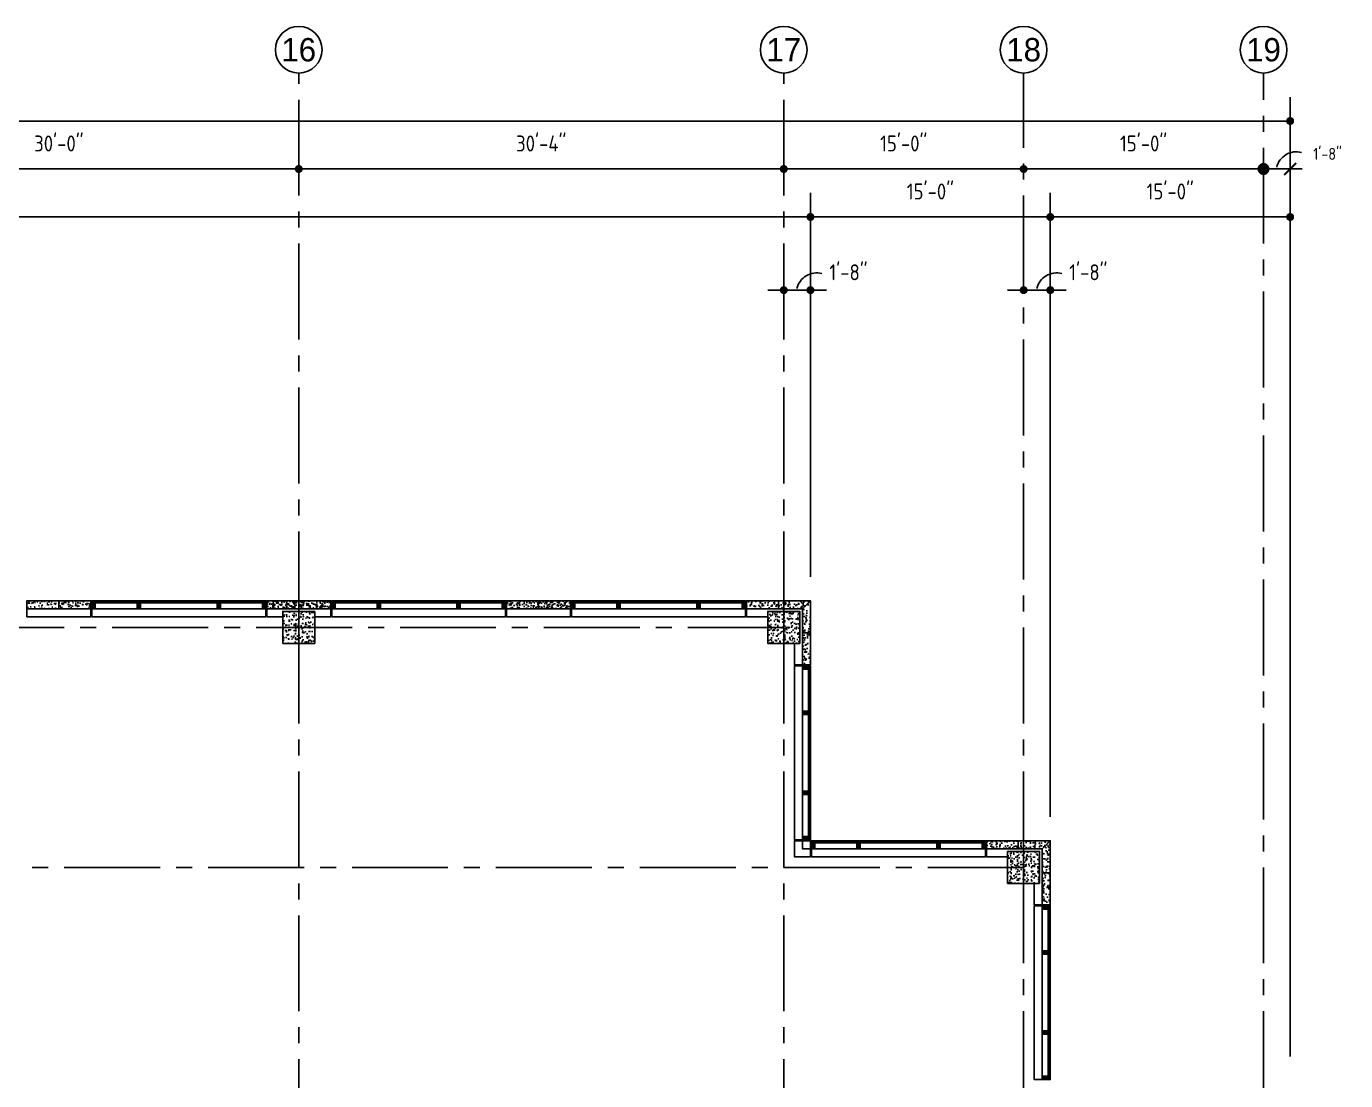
# Model space of a CAD drawing. Header units: inches. Extents: x 2920 to 9107, y 1541 to 7121.
# Drawn here: x 4755 to 5745, y 6330 to 7121 of the extents above; entities that cross this region are included whole.
import ezdxf
from ezdxf.enums import TextEntityAlignment as Align

# ---------------------------------------------------------------- set-up
doc = ezdxf.new("R2010")
doc.units = ezdxf.units.IN
doc.header["$LTSCALE"] = 96
doc.header["$MEASUREMENT"] = 0
doc.header["$PDSIZE"] = 1.5
doc.linetypes.add('CENTER2', pattern=[1.125, 0.75, -0.125, 0.125, -0.125])
doc.layers.get('0').update_dxf_attribs({"color": 60, "linetype": 'CONTINUOUS'})
doc.layers.get('DEFPOINTS').update_dxf_attribs({"linetype": 'CONTINUOUS'})
for name, color, linetype in [('A-SYMB', 4, 'CONTINUOUS'), ('A_0_BLDGRD', 35, 'CENTER2'), ('A_0_CONST', 11, 'CONTINUOUS'), ('A_0_DIMGRD', 9, 'CENTER2'), ('A_0_DIMTXT_MAIN', 4, 'CONTINUOUS'), ('A_1-7_CW_GYP', 2, 'CONTINUOUS'), ('A_1-7_CW_PC', 2, 'CONTINUOUS'), ('A_1-7_CW_PC_H', 6, 'CONTINUOUS'), ('A_1-8_COL', 7, 'CONTINUOUS'), ('A_1-8_COL_H', 6, 'CONTINUOUS'), ('A_1-8_CW_GLASS', 1, 'CONTINUOUS'), ('A_1-8_CW_GYP', 2, 'CONTINUOUS'), ('A_1-8_CW_MULL', 2, 'CONTINUOUS'), ('A_1-8_CW_PC', 2, 'CONTINUOUS'), ('A_1-8_CW_PC_H', 6, 'CONTINUOUS'), ('A_1-8_CW_SILL', 9, 'CONTINUOUS'), ('A_2-8_COL', 7, 'CONTINUOUS'), ('A_2-8_CW_GLASS', 1, 'CONTINUOUS'), ('A_2-8_CW_GYP', 2, 'CONTINUOUS'), ('A_2-8_CW_MULL', 2, 'CONTINUOUS'), ('A_2-8_CW_PC', 2, 'CONTINUOUS'), ('A_2-8_CW_PC_H', 6, 'CONTINUOUS'), ('A_2-8_CW_SILL', 9, 'CONTINUOUS')]:
    doc.layers.add(name, color=color, linetype=linetype)
doc.styles.add('ARCHITXT', font='architxt.shx')
doc.styles.add('C-GOTHIC', font='GOTHIC.TTF', dxfattribs={"width": 0.9})
doc.dimstyles.new('DOT', dxfattribs={"dimscale": 192, "dimtxt": 0.0625, "dimasz": 0.03125, "dimexe": 0.09375, "dimexo": 0.09375, "dimgap": 0.0625, "dimtad": 1, "dimdec": 4, "dimzin": 3, "dimdsep": 46, "dimlunit": 4, "dimtxsty": 'ARCHITXT', "dimblk1": 'DOT', "dimblk2": 'DOT', "dimsah": 1, "dimcen": 0, "dimdle": 0.125, "dimclrd": 256, "dimclre": 256, "dimclrt": 256, "dimadec": 0, "dimazin": 0, "dimtfac": 1, "dimtdec": 4, "dimtmove": 2, "dimatfit": 3, "dimfxl": 1, "dimtolj": 1, "dimtzin": 3, "dimarcsym": 0})
doc.dimstyles.new('TICKDOT', dxfattribs={"dimscale": 96, "dimtxt": 0.09375, "dimasz": 0.09375, "dimexe": 0.125, "dimexo": 0.0625, "dimgap": 0.0625, "dimtad": 1, "dimdec": 6, "dimzin": 3, "dimdsep": 46, "dimlunit": 4, "dimtxsty": 'ARCHITXT', "dimblk1": 'ARCHTICK', "dimblk2": 'DOT', "dimsah": 1, "dimcen": 0.0625, "dimdle": 0.0625, "dimclrd": 256, "dimclre": 256, "dimclrt": 256, "dimadec": 0, "dimazin": 0, "dimtfac": 1, "dimtdec": 5, "dimtmove": 2, "dimatfit": 3, "dimldrblk": 'ARCHTICK', "dimfxl": 1, "dimfrac": 2, "dimtolj": 1, "dimtzin": 3, "dimarcsym": 0})
pattern_1 = [(140, (-4476, -6744), (0.6275213, 7.172602), [0.75, -8.25]), (85, (-4476, -6744), (-7.5219213, -1.3875133), [0.6, -6.6]), (190.4514, (-4475.948, -6743.402), (-6.8943954, 5.785094), [0.637402, -7.011421]), (136.1842, (-4478, -6744), (1.65519, 10.6724105), [1.125, -12.375]), (186.6356, (-4477.862, -6743.111), (-9.741179, 9.346627), [0.956103, -10.51713]), (81.1842, (-4478, -6744), (-9.741186, 9.34662), [0.9, -9.9]), (111, (-4477.5, -6743), (4.026189, 5.9690705), [0.75, -8.25]), (56, (-4477.5, -6743), (-7.2515005, 2.433153), [0.6, -6.6]), (161.4514, (-4477.1645, -6742.5026), (-3.225305, 8.402226), [0.637402, -7.011421]), (127.5, (-4476, -6744), (-3.3289385, 0.12159855), [0, -6.52, 0, -6.7, 0, -6.625]), (97.5, (-4476, -6744), (-3.9441171, 2.6306954), [0, -3.82, 0, -6.37, 0, -2.525]), (57.5, (-4476, -6746.23), (0.2255487, 5.3382244), [0, -2.5, 0, -7.8, 0, -10.35]), (47.5, (-4476, -6747.23), (-1.0010498, 5.8318617), [0, -3.25, 0, -5.18, 0, -7.35])]

# ---------------------------------------------------------------- blocks, each defined once
blk = doc.blocks.new('PRE_1-8_COL1')
at = {"layer": 'A_1-8_CW_PC_H'}
h = blk.add_hatch(dxfattribs=at)
h.set_pattern_fill('AR-CONC', color=256, style=0)
h.set_pattern_definition([(50, (-5100, -6744), (7.172602, -0.6275213), [0.75, -8.25]), (355, (-5100, -6744), (-1.3875133, 7.5219213), [0.6, -6.6]), (100.4514, (-5099.402, -6744.052), (5.785094, 6.8943954), [0.637402, -7.011421]), (46.1842, (-5100, -6742), (10.6724105, -1.65519), [1.125, -12.375]), (96.6356, (-5099.111, -6742.138), (9.346627, 9.741179), [0.956103, -10.51713]), (351.1842, (-5100, -6742), (9.34662, 9.741186), [0.9, -9.9]), (21, (-5099, -6742.5), (5.9690705, -4.026189), [0.75, -8.25]), (326, (-5099, -6742.5), (2.433153, 7.2515005), [0.6, -6.6]), (71.4514, (-5098.5026, -6742.8355), (8.4022263, 3.225305), [0.637402, -7.011421]), (37.5, (-5100, -6744), (0.12159855, 3.3289385), [0, -6.52, 0, -6.7, 0, -6.625]), (7.5, (-5100, -6744), (2.6306954, 3.9441171), [0, -3.82, 0, -6.37, 0, -2.525]), (327.5, (-5102.23, -6744), (5.3382244, -0.2255487), [0, -2.5, 0, -7.8, 0, -10.35]), (317.5, (-5103.23, -6744), (5.8318617, 1.0010498), [0, -3.25, 0, -5.18, 0, -7.35])])
h.paths.add_polyline_path([(-24, -6), (24, -6), (24, 0), (-24, 0)])
at = {"layer": 'A_0_CONST'}
blk.add_line((0, 0), (0, -6), dxfattribs=at)
at = {"layer": 'A_1-8_CW_PC'}
blk.add_lwpolyline([(-24, -6), (24, -6), (24, 0), (-24, 0)], close=True, dxfattribs=at)
blk = doc.blocks.new('MUL_1-8_EX2')
at = {"layer": 'A_0_CONST'}
blk.add_line((0, 0), (0, -6), dxfattribs=at)
at = {"layer": 'A_1-8_CW_MULL'}
blk.add_lwpolyline([(-1.25, -6), (-1.25, 0), (1.25, 0), (1.25, -0.5), (0.5, -0.5), (0.5, -1.5), (1.25, -1.5), (1.25, -6)], close=True, dxfattribs=at)
blk = doc.blocks.new('MUL_1-8_EX1')
at = {"layer": 'A_0_CONST'}
blk.add_line((0, 0), (0, -6), dxfattribs=at)
at = {"layer": 'A_1-8_CW_MULL'}
blk.add_lwpolyline([(0.5, -1.5), (1.25, -1.5), (1.25, -6), (-1.25, -6), (-1.25, -1.5), (-0.5, -1.5), (-0.5, -0.5), (-1.25, -0.5), (-1.25, 0), (1.25, 0), (1.25, -0.5), (0.5, -0.5)], close=True, dxfattribs=at)
blk = doc.blocks.new('COL_1-8_24X24')
at = {"layer": 'A_1-8_COL_H'}
h = blk.add_hatch(dxfattribs=at)
h.set_pattern_fill('AR-CONC,_I', color=256, style=2)
h.set_pattern_definition([(50, (-6180, -6718.462), (7.172602, -0.6275213), [0.75, -8.25]), (355, (-6180, -6718.462), (-1.3875133, 7.5219213), [0.6, -6.6]), (100.4514, (-6179.402, -6718.5144), (5.785094, 6.8943954), [0.637402, -7.011421]), (46.1842, (-6180, -6716.462), (10.6724105, -1.65519), [1.125, -12.375]), (96.6356, (-6179.111, -6716.6), (9.346627, 9.741179), [0.956103, -10.51713]), (351.1842, (-6180, -6716.462), (9.34662, 9.741186), [0.9, -9.9]), (21, (-6179, -6716.962), (5.9690705, -4.026189), [0.75, -8.25]), (326, (-6179, -6716.962), (2.4331533, 7.2515005), [0.6, -6.6]), (71.4514, (-6178.5026, -6717.2976), (8.4022263, 3.225305), [0.637402, -7.011421]), (37.5, (-6180, -6718.462), (0.12159855, 3.32893854), [0, -6.52, 0, -6.7, 0, -6.625]), (7.5, (-6180, -6718.462), (2.6306954, 3.9441171), [0, -3.82, 0, -6.37, 0, -2.525]), (327.5, (-6182.23, -6718.462), (5.3382244, -0.2255487), [0, -2.5, 0, -7.8, 0, -10.35]), (317.5, (-6183.23, -6718.462), (5.8318617, 1.0010498), [0, -3.25, 0, -5.18, 0, -7.35])])
h.paths.add_polyline_path([(-12, -12), (12, -12), (12, 12), (-12, 12)])
at = {"layer": 'A_0_CONST'}
blk.add_point((0, 0), dxfattribs=at)
at = {"layer": 'A_1-8_COL'}
blk.add_lwpolyline([(-12, -12), (12, -12), (12, 12), (-12, 12)], close=True, dxfattribs=at)
blk = doc.blocks.new('MUL_2-8_EX2')
at = {"layer": 'A_0_CONST'}
blk.add_line((0, 0), (0, -6), dxfattribs=at)
at = {"layer": 'A_2-8_CW_MULL'}
blk.add_lwpolyline([(-1.25, -6), (-1.25, 0), (1.25, 0), (1.25, -0.5), (0.5, -0.5), (0.5, -1.5), (1.25, -1.5), (1.25, -6)], close=True, dxfattribs=at)
blk = doc.blocks.new('MUL_2-8_EX1')
at = {"layer": 'A_0_CONST'}
blk.add_line((0, 0), (0, -6), dxfattribs=at)
at = {"layer": 'A_2-8_CW_MULL'}
blk.add_lwpolyline([(-0.5, -1.5), (-1.25, -1.5), (-1.25, -6), (1.25, -6), (1.25, -1.5), (0.5, -1.5), (0.5, -0.5), (1.25, -0.5), (1.25, 0), (-1.25, 0), (-1.25, -0.5), (-0.5, -0.5)], close=True, dxfattribs=at)
blk = doc.blocks.new('PRE_2-8_COL2')
at = {"layer": 'A_2-8_CW_PC_H'}
h = blk.add_hatch(dxfattribs=at)
h.set_pattern_fill('AR-CONC', color=256, angle=90, style=0)
h.set_pattern_definition(pattern_1)
h.paths.add_polyline_path([(6, -48), (6, -6), (48, -6), (48, 0), (0, 0), (0, -48)])
at = {"layer": 'A_2-8_CW_PC'}
blk.add_lwpolyline([(6, -48), (6, -6), (48, -6), (48, 0), (0, 0), (0, -48)], close=True, dxfattribs=at)
blk = doc.blocks.new('PRE_2-8_COL1')
at = {"layer": 'A_2-8_CW_PC_H'}
h = blk.add_hatch(dxfattribs=at)
h.set_pattern_fill('AR-CONC', color=256, style=0)
h.set_pattern_definition([(50, (-5100, -6744), (7.172602, -0.6275213), [0.75, -8.25]), (355, (-5100, -6744), (-1.3875133, 7.5219213), [0.6, -6.6]), (100.4514, (-5099.402, -6744.052), (5.785094, 6.8943954), [0.637402, -7.011421]), (46.1842, (-5100, -6742), (10.6724105, -1.65519), [1.125, -12.375]), (96.6356, (-5099.111, -6742.138), (9.346627, 9.741179), [0.956103, -10.51713]), (351.1842, (-5100, -6742), (9.34662, 9.741186), [0.9, -9.9]), (21, (-5099, -6742.5), (5.9690705, -4.026189), [0.75, -8.25]), (326, (-5099, -6742.5), (2.433153, 7.2515005), [0.6, -6.6]), (71.4514, (-5098.5026, -6742.8355), (8.4022263, 3.225305), [0.637402, -7.011421]), (37.5, (-5100, -6744), (0.12159855, 3.3289385), [0, -6.52, 0, -6.7, 0, -6.625]), (7.5, (-5100, -6744), (2.6306954, 3.9441171), [0, -3.82, 0, -6.37, 0, -2.525]), (327.5, (-5102.23, -6744), (5.3382244, -0.2255487), [0, -2.5, 0, -7.8, 0, -10.35]), (317.5, (-5103.23, -6744), (5.8318617, 1.0010498), [0, -3.25, 0, -5.18, 0, -7.35])])
h.paths.add_polyline_path([(-24, -6), (24, -6), (24, 0), (-24, 0)])
at = {"layer": 'A_2-8_CW_PC'}
blk.add_lwpolyline([(-24, -6), (24, -6), (24, 0), (-24, 0)], close=True, dxfattribs=at)
blk = doc.blocks.new('PRE_1-7_COL2')
at = {"layer": 'A_1-7_CW_PC_H'}
h = blk.add_hatch(dxfattribs=at)
h.set_pattern_fill('AR-CONC', color=256, angle=90, style=0)
h.set_pattern_definition(pattern_1)
h.paths.add_polyline_path([(6, -48), (6, -6), (48, -6), (48, 0), (0, 0), (0, -48)])
at = {"layer": 'A_0_CONST'}
for p, q in [((6, -6), (0, 0)), ((24, 0), (24, -6)), ((0, -24), (6, -24))]:
    blk.add_line(p, q, dxfattribs=at)
at = {"layer": 'A_1-7_CW_PC'}
blk.add_lwpolyline([(6, -48), (6, -6), (48, -6), (48, 0), (0, 0), (0, -48)], close=True, dxfattribs=at)
blk = doc.blocks.new('_DOT')
at = {"color": 0, "linetype": 'ByBlock'}
blk.add_line((-0.5, 0), (-1, 0), dxfattribs=at)
at = {"color": 0, "linetype": 'ByBlock', "const_width": 0.5}
blk.add_lwpolyline([(-0.25, 0, 1), (0.25, 0, 1)], format="xyb", close=True, dxfattribs=at)
blk = doc.blocks.new('*D46')
at = {"layer": 'A_0_DIMTXT_MAIN', "lineweight": -2, "transparency": 16777216}
blk.add_line((4605, 7014), (4953, 7014), dxfattribs=at)
at = {"layer": 'DEFPOINTS', "color": 0, "transparency": 16777216}
for p in [(4599, 7014), (4959, 7014), (4959, 7014)]:
    blk.add_point(p, dxfattribs=at)
at = {"layer": 'A_0_DIMTXT_MAIN', "lineweight": -2, "transparency": 16777216, "xscale": 6, "yscale": 6, "zscale": 6, "rotation": 180}
blk.add_blockref('_DOT', (4599, 7014), dxfattribs=at)
at = {"layer": 'A_0_DIMTXT_MAIN', "lineweight": -2, "transparency": 16777216, "xscale": 6, "yscale": 6, "zscale": 6}
blk.add_blockref('_DOT', (4959, 7014), dxfattribs=at)
at = {"layer": 'A_0_DIMTXT_MAIN', "transparency": 16777216, "insert": (4779, 7033.14), "char_height": 12, "attachment_point": 5, "style": 'ARCHITXT'}
blk.add_mtext('\\A1;30\'-0"', dxfattribs=at)
blk = doc.blocks.new('Col_No')
at = {"linetype": 'Continuous'}
blk.add_circle((0, 0.125), 0.125, dxfattribs=at)
at = {"color": 4, "style": 'C-GOTHIC'}
blk.add_attdef('GRIDNO', text='', height=0.125, dxfattribs=at).set_placement((0, 0.125), align=Align.MIDDLE_CENTER)
blk = doc.blocks.new('*D47')
at = {"layer": 'A_0_DIMTXT_MAIN', "lineweight": -2, "transparency": 16777216}
blk.add_line((5329, 7014), (5497, 7014), dxfattribs=at)
at = {"layer": 'DEFPOINTS', "color": 0, "transparency": 16777216}
for p in [(5323, 7014), (5503, 7014), (5503, 7014)]:
    blk.add_point(p, dxfattribs=at)
at = {"layer": 'A_0_DIMTXT_MAIN', "lineweight": -2, "transparency": 16777216, "xscale": 6, "yscale": 6, "zscale": 6, "rotation": 180}
blk.add_blockref('_DOT', (5323, 7014), dxfattribs=at)
at = {"layer": 'A_0_DIMTXT_MAIN', "lineweight": -2, "transparency": 16777216, "xscale": 6, "yscale": 6, "zscale": 6}
blk.add_blockref('_DOT', (5503, 7014), dxfattribs=at)
at = {"layer": 'A_0_DIMTXT_MAIN', "transparency": 16777216, "insert": (5413, 7033.14), "char_height": 12, "attachment_point": 5, "style": 'ARCHITXT'}
blk.add_mtext('\\A1;15\'-0"', dxfattribs=at)
blk = doc.blocks.new('*D48')
at = {"layer": 'A_0_DIMTXT_MAIN', "lineweight": -2, "transparency": 16777216}
for p, q in [((5523, 6528), (5523, 6996)), ((5349, 6978), (5517, 6978))]:
    blk.add_line(p, q, dxfattribs=at)
at = {"layer": 'DEFPOINTS', "color": 0, "transparency": 16777216}
for p in [(5523, 6978), (5343, 6726), (5523, 6510)]:
    blk.add_point(p, dxfattribs=at)
at = {"layer": 'A_0_DIMTXT_MAIN', "lineweight": -2, "transparency": 16777216, "xscale": 6, "yscale": 6, "zscale": 6, "rotation": 180}
blk.add_blockref('_DOT', (5343, 6978), dxfattribs=at)
at = {"layer": 'A_0_DIMTXT_MAIN', "lineweight": -2, "transparency": 16777216, "xscale": 6, "yscale": 6, "zscale": 6}
blk.add_blockref('_DOT', (5523, 6978), dxfattribs=at)
at = {"layer": 'A_0_DIMTXT_MAIN', "transparency": 16777216, "insert": (5433, 6997.14), "char_height": 12, "attachment_point": 5, "style": 'ARCHITXT'}
blk.add_mtext('\\A1;15\'-0"', dxfattribs=at)
blk = doc.blocks.new('*D49')
at = {"layer": 'A_0_DIMTXT_MAIN', "lineweight": -2, "transparency": 16777216}
for p, q in [((5497, 6923.11), (5491, 6923.11)), ((5503, 6923.11), (5523, 6923.11)), ((5529, 6923.11), (5535, 6923.11))]:
    blk.add_line(p, q, dxfattribs=at)
at = {"layer": 'DEFPOINTS', "color": 0, "transparency": 16777216}
for p in [(5503, 6923.11), (5523, 6923.11), (5523, 6923.11)]:
    blk.add_point(p, dxfattribs=at)
at = {"layer": 'A_0_DIMTXT_MAIN', "lineweight": -2, "transparency": 16777216, "xscale": 6, "yscale": 6, "zscale": 6}
blk.add_blockref('_DOT', (5503, 6923.11), dxfattribs=at)
at = {"layer": 'A_0_DIMTXT_MAIN', "lineweight": -2, "transparency": 16777216, "xscale": 6, "yscale": 6, "zscale": 6, "rotation": 180}
blk.add_blockref('_DOT', (5523, 6923.11), dxfattribs=at)
at = {"layer": 'A_0_DIMTXT_MAIN', "transparency": 16777216, "insert": (5551.55, 6936.49), "char_height": 12, "attachment_point": 5, "style": 'ARCHITXT'}
blk.add_mtext('\\A1;1\'-8"', dxfattribs=at)
blk = doc.blocks.new('*D50')
at = {"layer": 'A_0_DIMTXT_MAIN', "lineweight": -2, "transparency": 16777216}
blk.add_line((4965, 7014), (5317, 7014), dxfattribs=at)
at = {"layer": 'DEFPOINTS', "color": 0, "transparency": 16777216}
for p in [(4959, 7014), (5323, 7014), (5323, 7014)]:
    blk.add_point(p, dxfattribs=at)
at = {"layer": 'A_0_DIMTXT_MAIN', "lineweight": -2, "transparency": 16777216, "xscale": 6, "yscale": 6, "zscale": 6, "rotation": 180}
blk.add_blockref('_DOT', (4959, 7014), dxfattribs=at)
at = {"layer": 'A_0_DIMTXT_MAIN', "lineweight": -2, "transparency": 16777216, "xscale": 6, "yscale": 6, "zscale": 6}
blk.add_blockref('_DOT', (5323, 7014), dxfattribs=at)
at = {"layer": 'A_0_DIMTXT_MAIN', "transparency": 16777216, "insert": (5141, 7033.14), "char_height": 12, "attachment_point": 5, "style": 'ARCHITXT'}
blk.add_mtext('\\A1;30\'-4"', dxfattribs=at)
blk = doc.blocks.new('*D53')
at = {"layer": 'A_0_DIMTXT_MAIN', "lineweight": -2, "transparency": 16777216}
for p, q in [((5343, 6708), (5343, 6996)), ((3141, 6978), (4371.25, 6978)), ((5337, 6978), (4463.25, 6978))]:
    blk.add_line(p, q, dxfattribs=at)
at = {"layer": 'DEFPOINTS', "color": 0, "transparency": 16777216}
for p in [(3135, 6978), (5343, 6978), (5343, 6690)]:
    blk.add_point(p, dxfattribs=at)
at = {"layer": 'A_0_DIMTXT_MAIN', "lineweight": -2, "transparency": 16777216, "xscale": 6, "yscale": 6, "zscale": 6, "rotation": 180}
blk.add_blockref('_DOT', (3135, 6978), dxfattribs=at)
at = {"layer": 'A_0_DIMTXT_MAIN', "lineweight": -2, "transparency": 16777216, "xscale": 6, "yscale": 6, "zscale": 6}
blk.add_blockref('_DOT', (5343, 6978), dxfattribs=at)
at = {"layer": 'A_0_DIMTXT_MAIN', "transparency": 16777216, "insert": (4417.25, 6996.64), "char_height": 12, "attachment_point": 5, "style": 'ARCHITXT'}
blk.add_mtext('\\A1;184\'-0"', dxfattribs=at)
blk = doc.blocks.new('_ARCHTICK')
at = {"color": 0, "linetype": 'ByBlock', "const_width": 0.15}
blk.add_lwpolyline([(-0.5, -0.5), (0.5, 0.5)], dxfattribs=at)
blk = doc.blocks.new('*D54')
at = {"layer": 'A_0_DIMTXT_MAIN', "lineweight": -2, "transparency": 16777216}
for p, q in [((5683, 7020), (5683, 7026)), ((5703, 7020), (5703, 7026)), ((5674, 7014), (5665, 7014)), ((5703, 7014), (5683, 7014)), ((5703, 7014), (5712, 7014))]:
    blk.add_line(p, q, dxfattribs=at)
at = {"layer": 'DEFPOINTS', "color": 0, "transparency": 16777216}
for p in [(5683, 7014), (5683, 7014), (5703, 7014)]:
    blk.add_point(p, dxfattribs=at)
at = {"layer": 'A_0_DIMTXT_MAIN', "lineweight": -2, "transparency": 16777216, "xscale": 9, "yscale": 9, "zscale": 9, "rotation": 180}
blk.add_blockref('_ARCHTICK', (5703, 7014), dxfattribs=at)
at = {"layer": 'A_0_DIMTXT_MAIN', "lineweight": -2, "transparency": 16777216, "xscale": 9, "yscale": 9, "zscale": 9}
blk.add_blockref('_DOT', (5683, 7014), dxfattribs=at)
at = {"layer": 'A_0_DIMTXT_MAIN', "transparency": 16777216, "insert": (5731.05, 7025.33), "char_height": 9, "attachment_point": 5, "style": 'ARCHITXT'}
blk.add_mtext('\\A1;1\'-8"', dxfattribs=at)
blk = doc.blocks.new('*D55')
at = {"layer": 'A_0_DIMTXT_MAIN', "lineweight": -2, "transparency": 16777216}
blk.add_line((5529, 6978), (5697, 6978), dxfattribs=at)
at = {"layer": 'DEFPOINTS', "color": 0, "transparency": 16777216}
for p in [(5523, 6978), (5703, 6978), (5703, 6978)]:
    blk.add_point(p, dxfattribs=at)
at = {"layer": 'A_0_DIMTXT_MAIN', "lineweight": -2, "transparency": 16777216, "xscale": 6, "yscale": 6, "zscale": 6, "rotation": 180}
blk.add_blockref('_DOT', (5523, 6978), dxfattribs=at)
at = {"layer": 'A_0_DIMTXT_MAIN', "lineweight": -2, "transparency": 16777216, "xscale": 6, "yscale": 6, "zscale": 6}
blk.add_blockref('_DOT', (5703, 6978), dxfattribs=at)
at = {"layer": 'A_0_DIMTXT_MAIN', "transparency": 16777216, "insert": (5613, 6997.14), "char_height": 12, "attachment_point": 5, "style": 'ARCHITXT'}
blk.add_mtext('\\A1;15\'-0"', dxfattribs=at)
blk = doc.blocks.new('*D56')
at = {"layer": 'A_0_DIMTXT_MAIN', "lineweight": -2, "transparency": 16777216}
blk.add_line((5509, 7014), (5677, 7014), dxfattribs=at)
at = {"layer": 'DEFPOINTS', "color": 0, "transparency": 16777216}
for p in [(5503, 7014), (5683, 7014), (5683, 7014)]:
    blk.add_point(p, dxfattribs=at)
at = {"layer": 'A_0_DIMTXT_MAIN', "lineweight": -2, "transparency": 16777216, "xscale": 6, "yscale": 6, "zscale": 6, "rotation": 180}
blk.add_blockref('_DOT', (5503, 7014), dxfattribs=at)
at = {"layer": 'A_0_DIMTXT_MAIN', "lineweight": -2, "transparency": 16777216, "xscale": 6, "yscale": 6, "zscale": 6}
blk.add_blockref('_DOT', (5683, 7014), dxfattribs=at)
at = {"layer": 'A_0_DIMTXT_MAIN', "transparency": 16777216, "insert": (5593, 7033.14), "char_height": 12, "attachment_point": 5, "style": 'ARCHITXT'}
blk.add_mtext('\\A1;15\'-0"', dxfattribs=at)
blk = doc.blocks.new('*D57')
at = {"layer": 'A_0_DIMTXT_MAIN', "lineweight": -2, "transparency": 16777216}
for p, q in [((3135, 6708), (3135, 7068)), ((5703, 6348), (5703, 7068)), ((3141, 7050), (5697, 7050))]:
    blk.add_line(p, q, dxfattribs=at)
at = {"layer": 'DEFPOINTS', "color": 0, "transparency": 16777216}
for p in [(5703, 7050), (3135, 6690), (5703, 6330)]:
    blk.add_point(p, dxfattribs=at)
at = {"layer": 'A_0_DIMTXT_MAIN', "lineweight": -2, "transparency": 16777216, "xscale": 6, "yscale": 6, "zscale": 6, "rotation": 180}
blk.add_blockref('_DOT', (3135, 7050), dxfattribs=at)
at = {"layer": 'A_0_DIMTXT_MAIN', "lineweight": -2, "transparency": 16777216, "xscale": 6, "yscale": 6, "zscale": 6}
blk.add_blockref('_DOT', (5703, 7050), dxfattribs=at)
at = {"layer": 'A_0_DIMTXT_MAIN', "transparency": 16777216, "insert": (4419, 7069.14), "char_height": 12, "attachment_point": 5, "style": 'ARCHITXT'}
blk.add_mtext('\\A1;214\'-0"', dxfattribs=at)
blk = doc.blocks.new('*D59')
at = {"layer": 'A_0_DIMTXT_MAIN', "lineweight": -2, "transparency": 16777216}
for p, q in [((5317, 6923.11), (5311, 6923.11)), ((5323, 6923.11), (5343, 6923.11)), ((5349, 6923.11), (5355, 6923.11))]:
    blk.add_line(p, q, dxfattribs=at)
at = {"layer": 'DEFPOINTS', "color": 0, "transparency": 16777216}
for p in [(5323, 6923.11), (5343, 6923.11), (5343, 6923.11)]:
    blk.add_point(p, dxfattribs=at)
at = {"layer": 'A_0_DIMTXT_MAIN', "lineweight": -2, "transparency": 16777216, "xscale": 6, "yscale": 6, "zscale": 6}
blk.add_blockref('_DOT', (5323, 6923.11), dxfattribs=at)
at = {"layer": 'A_0_DIMTXT_MAIN', "lineweight": -2, "transparency": 16777216, "xscale": 6, "yscale": 6, "zscale": 6, "rotation": 180}
blk.add_blockref('_DOT', (5343, 6923.11), dxfattribs=at)
at = {"layer": 'A_0_DIMTXT_MAIN', "transparency": 16777216, "insert": (5371.55, 6936.49), "char_height": 12, "attachment_point": 5, "style": 'ARCHITXT'}
blk.add_mtext('\\A1;1\'-8"', dxfattribs=at)

msp = doc.modelspace()

# ---------------------------------------------------------------- hatches: boundary and pattern name
at = {"layer": 'A_1-8_COL_H'}
h = msp.add_hatch(dxfattribs=at)
h.set_pattern_fill('AR-CONC,_I', color=256, angle=720, style=2)
h.set_pattern_definition([(50, (-1221, -48.462), (7.172602, -0.6275213), [0.75, -8.25]), (355, (-1221, -48.462), (-1.3875133, 7.5219213), [0.6, -6.6]), (100.4514, (-1220.402, -48.5144), (5.785094, 6.8943954), [0.637402, -7.011421]), (46.1842, (-1221, -46.462), (10.6724105, -1.65519), [1.125, -12.375]), (96.6356, (-1220.111, -46.6), (9.346627, 9.741179), [0.956103, -10.51713]), (351.1842, (-1221, -46.462), (9.34662, 9.741186), [0.9, -9.9]), (21, (-1220, -46.962), (5.9690705, -4.026189), [0.75, -8.25]), (326, (-1220, -46.962), (2.4331533, 7.2515005), [0.6, -6.6]), (71.4514, (-1219.5026, -47.2976), (8.4022263, 3.225305), [0.637402, -7.011421]), (37.5, (-1221, -48.462), (0.12159855, 3.32893854), [0, -6.52, 0, -6.7, 0, -6.625]), (7.5, (-1221, -48.462), (2.6306954, 3.9441171), [0, -3.82, 0, -6.37, 0, -2.525]), (327.5, (-1223.23, -48.462), (5.3382244, -0.2255487), [0, -2.5, 0, -7.8, 0, -10.35]), (317.5, (-1224.23, -48.462), (5.8318617, 1.0010498), [0, -3.25, 0, -5.18, 0, -7.35])])
h.paths.add_polyline_path([(4947, 6658), (4971, 6658), (4971, 6682), (4947, 6682)])
at = {"layer": 'A_2-8_CW_PC_H'}
h = msp.add_hatch(dxfattribs=at)
h.set_pattern_fill('AR-CONC', color=256, angle=720, style=0)
h.set_pattern_definition([(50, (-141, -54), (7.172602, -0.6275213), [0.75, -8.25]), (355, (-141, -54), (-1.3875133, 7.5219213), [0.6, -6.6]), (100.4514, (-140.402, -54.052), (5.785094, 6.8943954), [0.637402, -7.011421]), (46.1842, (-141, -52), (10.6724105, -1.65519), [1.125, -12.375]), (96.6356, (-140.111, -52.138), (9.346627, 9.741179), [0.956103, -10.51713]), (351.1842, (-141, -52), (9.34662, 9.741186), [0.9, -9.9]), (21, (-140, -52.5), (5.9690705, -4.026189), [0.75, -8.25]), (326, (-140, -52.5), (2.433153, 7.2515005), [0.6, -6.6]), (71.4514, (-139.5026, -52.8355), (8.4022263, 3.225305), [0.637402, -7.011421]), (37.5, (-141, -54), (0.12159855, 3.3289385), [0, -6.52, 0, -6.7, 0, -6.625]), (7.5, (-141, -54), (2.6306954, 3.9441171), [0, -3.82, 0, -6.37, 0, -2.525]), (327.5, (-143.23, -54), (5.3382244, -0.2255487), [0, -2.5, 0, -7.8, 0, -10.35]), (317.5, (-144.23, -54), (5.8318617, 1.0010498), [0, -3.25, 0, -5.18, 0, -7.35])])
h.paths.add_polyline_path([(4935, 6684), (4983, 6684), (4983, 6690), (4935, 6690)])

# ---------------------------------------------------------------- linework, layer by layer
at = {"layer": 'A_0_BLDGRD'}
for p, q in [((5323, 6670), (3155, 6670)), ((4959, 6670), (4959, 5318)), ((5323, 6670), (5323, 5330)), ((5503, 6490), (3155, 6490)), ((5503, 6490), (5503, 5510))]:
    msp.add_line(p, q, dxfattribs=at)
at = {"layer": 'A_0_DIMGRD'}
for p, q in [((4959, 6670), (4959, 7086)), ((5323, 6670), (5323, 7086)), ((5503, 6490), (5503, 7086)), ((5683, 6310), (5683, 7086))]:
    msp.add_line(p, q, dxfattribs=at)
at = {"layer": 'A_0_DIMTXT_MAIN'}
for centre in [(5707.6527338, 7011.7260032), (5347.6527338, 6920.8399815), (5527.6527338, 6920.8399815)]:
    msp.add_arc(centre, 15.1882271, 74.9525136971, 166.3412077182, dxfattribs=at)
at = {"layer": 'A_1-7_CW_GYP'}
for points in [[(5311, 6678), (5295, 6678), (5295, 6684)], [(5337, 6642), (5331, 6642), (5331, 6658)]]:
    msp.add_lwpolyline(points, dxfattribs=at)
at = {"layer": 'A_1-8_COL'}
for p, q in [((4971, 6682), (4947, 6682)), ((4947, 6682), (4947, 6658)), ((4971, 6658), (4971, 6682)), ((4971, 6658), (4947, 6658))]:
    msp.add_line(p, q, dxfattribs=at)
at = {"layer": 'A_1-8_CW_GLASS'}
for p, q in [((4806.25, 6689.5), (4837.75, 6689.5)), ((4837.75, 6688.5), (4806.25, 6688.5)), ((4897.75, 6689.5), (4840.25, 6689.5)), ((4897.75, 6688.5), (4840.25, 6688.5)), ((4931.75, 6689.5), (4900.25, 6689.5)), ((4900.25, 6688.5), (4931.75, 6688.5)), ((5341.5, 6604.75), (5341.5, 6547.25)), ((5342.5, 6604.75), (5342.5, 6547.25)), ((5521.5, 6427.25), (5521.5, 6458.75)), ((5522.5, 6458.75), (5522.5, 6427.25)), ((5521.5, 6424.75), (5521.5, 6367.25)), ((5522.5, 6424.75), (5522.5, 6367.25)), ((5521.5, 6364.75), (5521.5, 6333.25)), ((5522.5, 6333.25), (5522.5, 6364.75))]:
    msp.add_line(p, q, dxfattribs=at)
at = {"layer": 'A_1-8_CW_GYP'}
for points in [[(4803, 6684), (4803, 6678), (4755, 6678), (4755, 6684)], [(4935, 6684), (4935, 6678), (4947, 6678)], [(4971, 6678), (4983, 6678), (4983, 6684)], [(5163, 6684), (5163, 6678), (5115, 6678), (5115, 6684)]]:
    msp.add_lwpolyline(points, dxfattribs=at)
at = {"layer": 'A_1-8_CW_SILL'}
for p, q in [((4931.75, 6690), (4806.25, 6690)), ((4931.75, 6684), (4806.25, 6684)), ((5517, 6458.75), (5517, 6333.25)), ((5523, 6458.75), (5523, 6333.25))]:
    msp.add_line(p, q, dxfattribs=at)
for points in [[(4803.75, 6684), (4803.75, 6678), (4934.25, 6678), (4934.25, 6684)], [(4983.75, 6684), (4983.75, 6678), (5114.25, 6678), (5114.25, 6684)], [(5163.75, 6684), (5163.75, 6678), (5294.25, 6678), (5294.25, 6684)], [(5337, 6641.25), (5331, 6641.25), (5331, 6510.75), (5337, 6510.75)], [(5517, 6330.75), (5511, 6330.75), (5511, 6461.25), (5517, 6461.25)]]:
    msp.add_lwpolyline(points, dxfattribs=at)
at = {"layer": 'A_2-8_COL'}
msp.add_line((4947, 6658), (4971, 6658), dxfattribs=at)
at = {"layer": 'A_2-8_CW_GLASS'}
for p, q in [((4986.25, 6689.5), (5017.75, 6689.5)), ((5017.75, 6688.5), (4986.25, 6688.5)), ((5077.75, 6689.5), (5020.25, 6689.5)), ((5077.75, 6688.5), (5020.25, 6688.5)), ((5111.75, 6689.5), (5080.25, 6689.5)), ((5080.25, 6688.5), (5111.75, 6688.5)), ((5166.25, 6689.5), (5197.75, 6689.5)), ((5197.75, 6688.5), (5166.25, 6688.5)), ((5257.75, 6689.5), (5200.25, 6689.5)), ((5257.75, 6688.5), (5200.25, 6688.5)), ((5291.75, 6689.5), (5260.25, 6689.5)), ((5260.25, 6688.5), (5291.75, 6688.5)), ((5341.5, 6607.25), (5341.5, 6638.75)), ((5342.5, 6638.75), (5342.5, 6607.25)), ((5341.5, 6604.75), (5341.5, 6547.25)), ((5342.5, 6604.75), (5342.5, 6547.25)), ((5341.5, 6544.75), (5341.5, 6513.25)), ((5342.5, 6513.25), (5342.5, 6544.75)), ((5346.25, 6509.5), (5377.75, 6509.5)), ((5377.75, 6508.5), (5346.25, 6508.5)), ((5380.25, 6509.5), (5437.75, 6509.5)), ((5380.25, 6509.5), (5437.75, 6509.5)), ((5380.25, 6508.5), (5437.75, 6508.5)), ((5380.25, 6508.5), (5437.75, 6508.5)), ((5471.75, 6509.5), (5440.25, 6509.5)), ((5440.25, 6508.5), (5471.75, 6508.5))]:
    msp.add_line(p, q, dxfattribs=at)
at = {"layer": 'A_2-8_CW_GYP'}
for points in [[(4935, 6684), (4935, 6678), (4947, 6678)], [(4971, 6678), (4983, 6678), (4983, 6684)], [(5115, 6684), (5115, 6678), (5163, 6678), (5163, 6684)], [(5311, 6678), (5295, 6678), (5295, 6684)], [(5337, 6642), (5331, 6642), (5331, 6658)], [(5491, 6498), (5475, 6498), (5475, 6504)], [(5491, 6498), (5475, 6498), (5475, 6504)], [(5517, 6462), (5511, 6462), (5511, 6478)], [(5517, 6462), (5511, 6462), (5511, 6478)]]:
    msp.add_lwpolyline(points, dxfattribs=at)
at = {"layer": 'A_2-8_CW_MULL'}
msp.add_lwpolyline([(5343, 6504), (5337, 6504), (5337, 6510), (5343, 6510)], close=True, dxfattribs=at)
at = {"layer": 'A_2-8_CW_PC'}
msp.add_lwpolyline([(4935, 6684), (4983, 6684), (4983, 6690), (4935, 6690)], close=True, dxfattribs=at)
at = {"layer": 'A_2-8_CW_SILL'}
for p, q in [((5111.75, 6690), (4986.25, 6690)), ((5111.75, 6684), (4986.25, 6684)), ((5291.75, 6690), (5166.25, 6690)), ((5291.75, 6684), (5166.25, 6684)), ((5337, 6638.75), (5337, 6513.25)), ((5343, 6638.75), (5343, 6513.25)), ((5346.25, 6510), (5471.75, 6510)), ((5346.25, 6504), (5471.75, 6504))]:
    msp.add_line(p, q, dxfattribs=at)
for points in [[(4983.75, 6684), (4983.75, 6678), (5114.25, 6678), (5114.25, 6684)], [(5163.75, 6684), (5163.75, 6678), (5294.25, 6678), (5294.25, 6684)], [(5337, 6510.75), (5331, 6510.75), (5331, 6641.25), (5337, 6641.25)], [(5343, 6504), (5343, 6498), (5331, 6498), (5331, 6510), (5337, 6510)], [(5343.75, 6504), (5343.75, 6498), (5474.25, 6498), (5474.25, 6504)]]:
    msp.add_lwpolyline(points, dxfattribs=at)

# ---------------------------------------------------------------- block references
for name, p in [('PRE_1-8_COL1', (4779, 6690)), ('MUL_1-8_EX2', (4805, 6690)), ('MUL_1-8_EX1', (4839, 6690)), ('MUL_1-8_EX1', (4899, 6690)), ('PRE_1-8_COL1', (4959, 6690)), ('MUL_2-8_EX2', (4985, 6690)), ('MUL_2-8_EX1', (5019, 6690)), ('MUL_2-8_EX1', (5079, 6690)), ('PRE_1-8_COL1', (5139, 6690)), ('MUL_2-8_EX2', (5165, 6690)), ('MUL_2-8_EX1', (5199, 6690)), ('MUL_2-8_EX1', (5259, 6690))]:
    msp.add_blockref(name, p)
at = {"xscale": -1}
for name, p in [('MUL_1-8_EX2', (4933, 6690)), ('MUL_2-8_EX2', (5113, 6690)), ('PRE_2-8_COL1', (5139, 6690)), ('MUL_2-8_EX2', (5293, 6690)), ('PRE_2-8_COL2', (5343, 6690)), ('PRE_1-7_COL2', (5343, 6690)), ('COL_1-8_24X24', (5323, 6670)), ('COL_1-8_24X24', (5503, 6490))]:
    msp.add_blockref(name, p, dxfattribs=at)
at = {"rotation": 270}
for name, p in [('MUL_2-8_EX2', (5343, 6640)), ('MUL_2-8_EX1', (5343, 6606)), ('MUL_2-8_EX1', (5343, 6546)), ('MUL_1-8_EX2', (5523, 6460))]:
    msp.add_blockref(name, p, dxfattribs=at)
at = {"xscale": -1, "rotation": 270}
for name, p in [('MUL_1-8_EX1', (5343, 6606)), ('MUL_1-8_EX1', (5343, 6546)), ('MUL_2-8_EX2', (5343, 6512)), ('MUL_1-8_EX1', (5523, 6426)), ('MUL_1-8_EX1', (5523, 6366)), ('MUL_1-8_EX2', (5523, 6332))]:
    msp.add_blockref(name, p, dxfattribs=at)
at = {"layer": 'A-SYMB', "xscale": 140, "yscale": 140, "zscale": 140}
for p, values in [((4959, 7086), {'GRIDNO': '16'}), ((5323, 7086), {'GRIDNO': '17'}), ((5503, 7086), {'GRIDNO': '18'}), ((5683, 7086), {'GRIDNO': '19'})]:
    msp.add_blockref('Col_No', p, dxfattribs=at).add_auto_attribs(values)
at = {"layer": 'A_2-8_CW_MULL'}
for name, p in [('MUL_2-8_EX2', (5345, 6510)), ('MUL_2-8_EX1', (5379, 6510)), ('MUL_2-8_EX1', (5439, 6510))]:
    msp.add_blockref(name, p, dxfattribs=at)
at = {"layer": 'A_2-8_CW_MULL', "xscale": -1}
for name, p in [('MUL_1-8_EX1', (5379, 6510)), ('MUL_1-8_EX1', (5439, 6510)), ('MUL_2-8_EX2', (5473, 6510))]:
    msp.add_blockref(name, p, dxfattribs=at)
at = {"layer": 'A_2-8_CW_PC', "xscale": -1}
for name in ['PRE_2-8_COL2', 'PRE_1-7_COL2']:
    msp.add_blockref(name, (5523, 6510), dxfattribs=at)

# ---------------------------------------------------------------- dimensions: what is measured, and where the dimension line sits
at = {"layer": 'A_0_DIMTXT_MAIN'}
for base, p1, p2, override, picture, middle in [((5703, 7050), (3135, 6690), (5703, 6330), {"dimse1": 0}, '*D57', (4419, 7069.1428571)), ((4959, 7014), (4599, 7014), (4959, 7014), {"dimse1": 1}, '*D46', (4779, 7033.1428571)), ((5323, 7014), (4959, 7014), (5323, 7014), {"dimse1": 1}, '*D50', (5141, 7033.1428571)), ((5503, 7014), (5323, 7014), (5503, 7014), {"dimse1": 1}, '*D47', (5413, 7033.1428571)), ((5683, 7014), (5503, 7014), (5683, 7014), {"dimse1": 1}, '*D56', (5593, 7033.1428571)), ((5523, 6978), (5343, 6726), (5523, 6510), {"dimse1": 1}, '*D48', (5433, 6997.1428571)), ((5703, 6978), (5523, 6978), (5703, 6978), {"dimse1": 1}, '*D55', (5613, 6997.1428571))]:
    dim = msp.add_linear_dim(base=base, p1=p1, p2=p2, angle=180, dimstyle='DOT', override=override, dxfattribs=at)
    dim.commit()
    dim.dimension.update_dxf_attribs({"geometry": picture, "text_midpoint": middle})
dim = msp.add_linear_dim(base=(5683, 7014), p1=(5703, 7014), p2=(5683, 7014), angle=180, dimstyle='TICKDOT', dxfattribs=at)
dim.commit()
dim.dimension.update_dxf_attribs({"geometry": '*D54', "text_midpoint": (5731.0487295, 7025.3349711), "dimtype": 160})
for base, p1, p2, picture, middle in [((5343, 6978), (3135, 6978), (5343, 6690), '*D53', (4417.2499229, 6996.6382886)), ((5343, 6923.1139783), (5323, 6923.1139783), (5343, 6923.1139783), '*D59', (5371.5514441, 6936.4867357)), ((5523, 6923.1139783), (5503, 6923.1139783), (5523, 6923.1139783), '*D49', (5551.5514441, 6936.4867357))]:
    dim = msp.add_linear_dim(base=base, p1=p1, p2=p2, angle=180, dimstyle='DOT', override={"dimse1": 1}, dxfattribs=at)
    dim.commit()
    dim.dimension.update_dxf_attribs({"geometry": picture, "text_midpoint": middle, "dimtype": 160})

doc.saveas('drawing.dxf')
